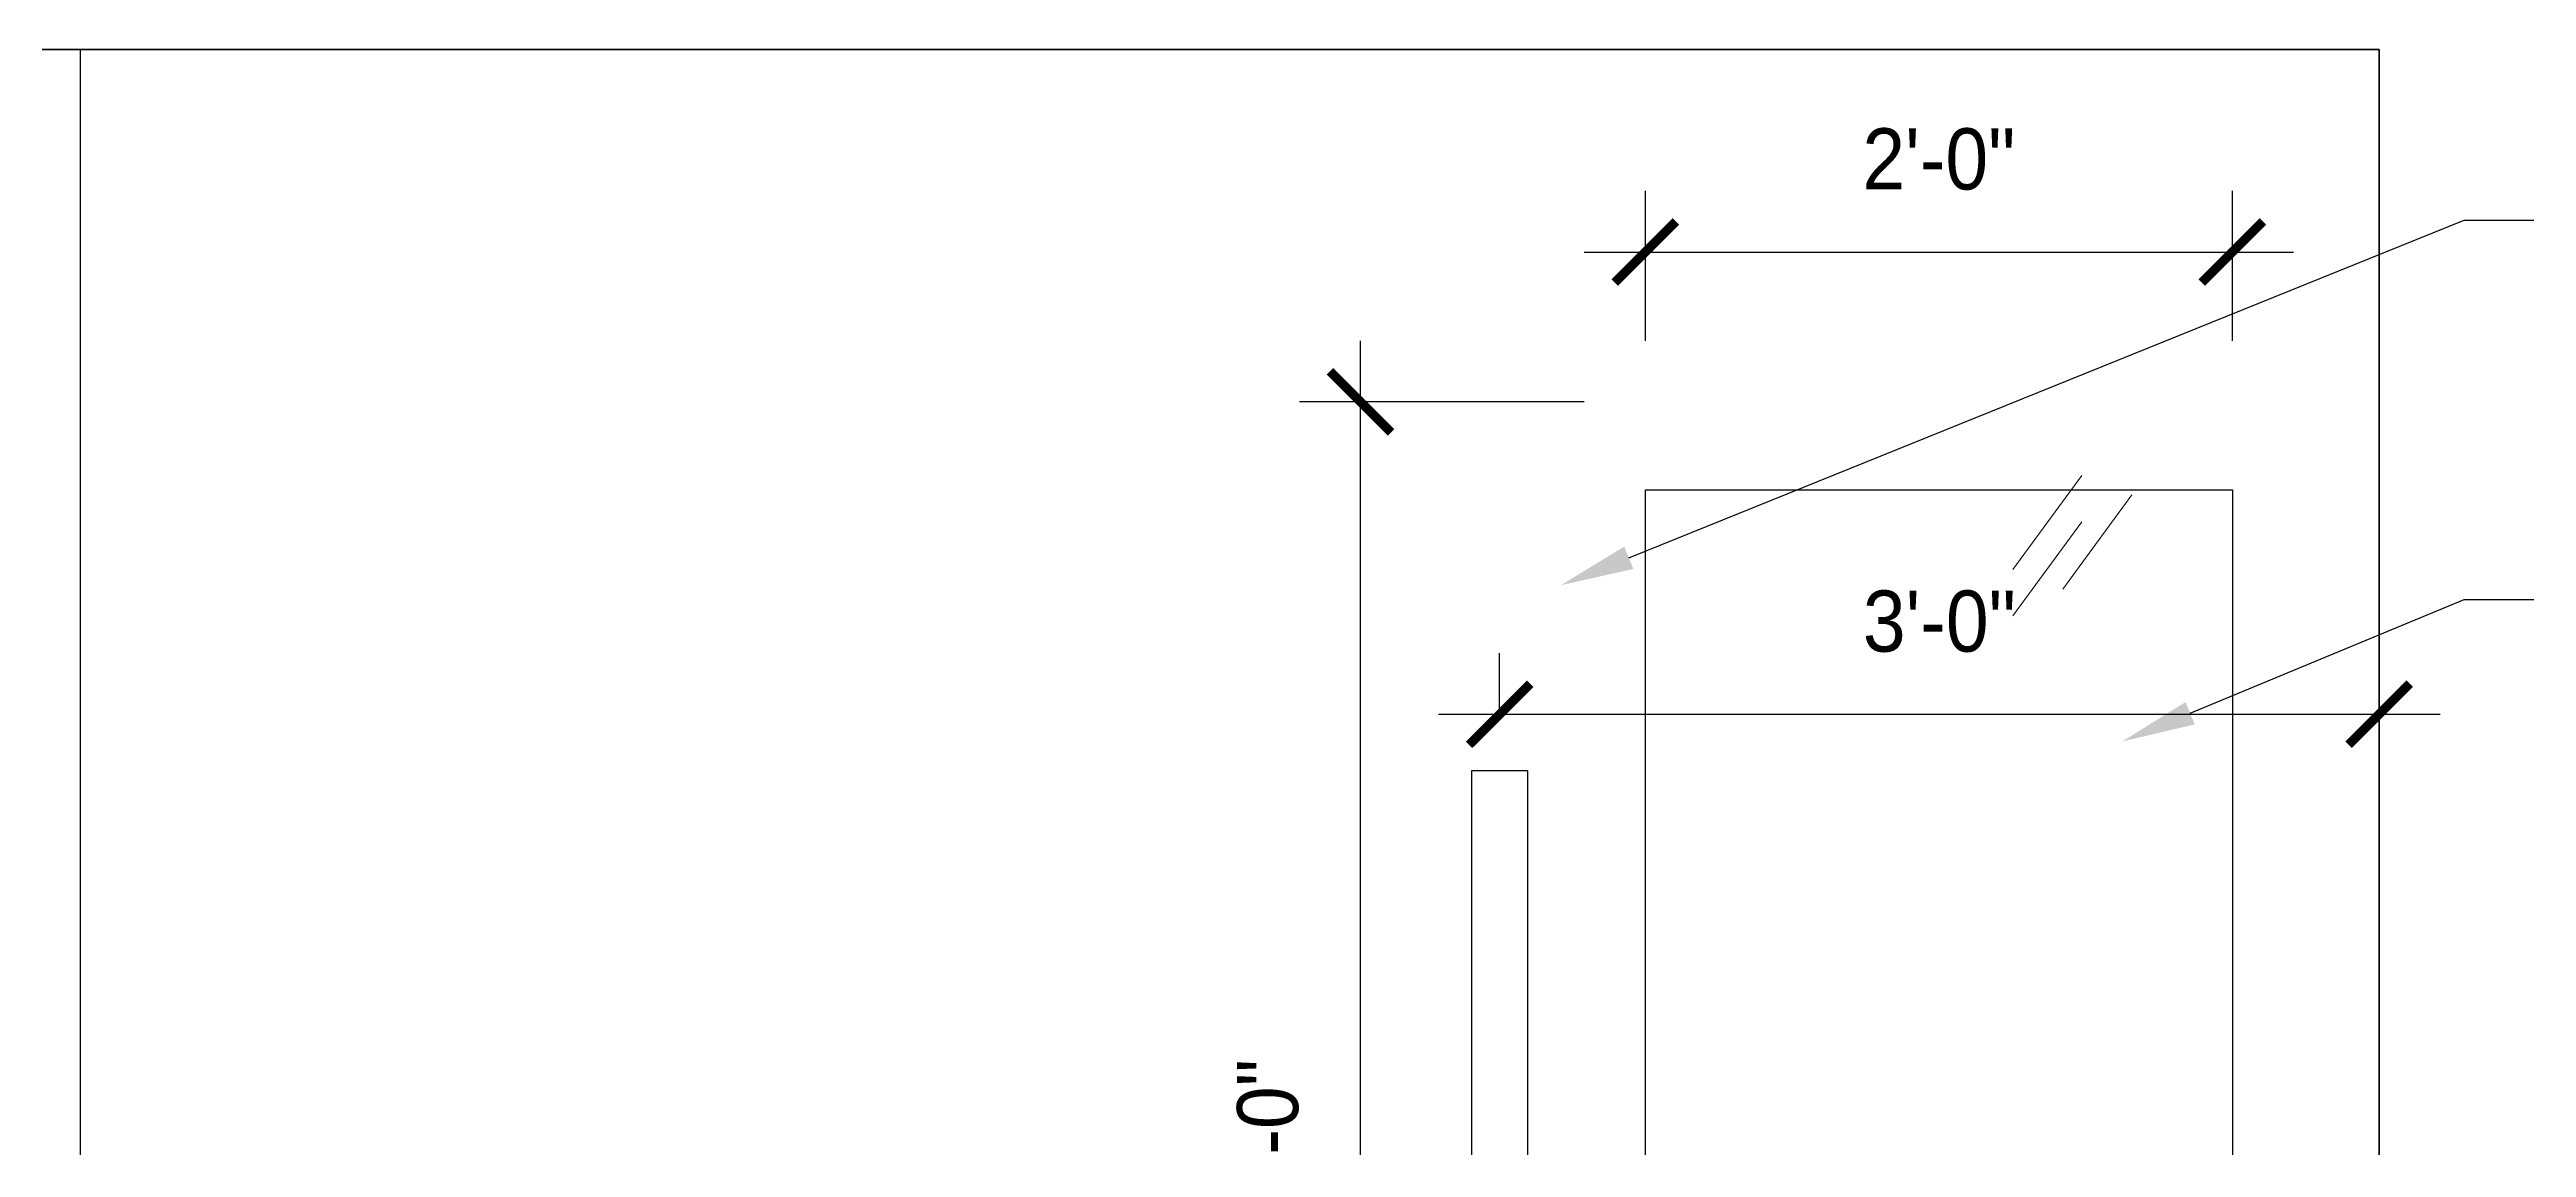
# Model space of a CAD drawing. Header units: inches. Extents: x -3027 to 6920, y -6604 to 320.
# Drawn here: x -759.2 to -658, y -2624.9 to -2580 of the extents above; entities that cross this region are included whole.
import ezdxf
from ezdxf import colors
from ezdxf.entities.mleader import LeaderData, LeaderLine
from ezdxf.math import Vec2, Vec3

# ---------------------------------------------------------------- set-up
doc = ezdxf.new("R2010")
doc.units = ezdxf.units.IN
doc.header["$LTSCALE"] = 4
doc.header["$MEASUREMENT"] = 0
doc.header["$PDMODE"] = 35
doc.header["$PDSIZE"] = -5
doc.layers.get('0').update_dxf_attribs({"linetype": 'CONTINUOUS'})
doc.layers.get('Defpoints').update_dxf_attribs({"linetype": 'CONTINUOUS'})
for name, color, linetype, lineweight in [('A-ELEV-2', 5, 'CONTINUOUS', 25), ('A-ELEV-3', 8, 'CONTINUOUS', 15), ('A-ELEV-CUT', 3, 'CONTINUOUS', 50), ('A-NOTE-DIM', 8, 'CONTINUOUS', 15), ('A-NOTE-REF', 8, 'CONTINUOUS', 15)]:
    doc.layers.add(name, color=color, linetype=linetype, lineweight=lineweight)
doc.styles.add('ANNOT-SM', font='swisse.ttf', dxfattribs={"width": 0.9, "height": 0.078125})
doc.dimstyles.new('DIM-ANNOT', dxfattribs={"dimtxt": 0.078125, "dimasz": 0.078125, "dimexe": 0.078125, "dimexo": 0.078125, "dimgap": 0.078125, "dimtad": 1, "dimzin": 11, "dimdsep": 46, "dimlunit": 4, "dimtxsty": 'ANNOT-SM', "dimblk1": 'ARCHTICK', "dimblk2": 'ARCHTICK', "dimsah": 1, "dimcen": 0, "dimdle": 0.078125, "dimclrd": 8, "dimclre": 8, "dimclrt": 8, "dimadec": 0, "dimazin": 0, "dimtfac": 4, "dimtofl": 0, "dimtmove": 2, "dimatfit": 3, "dimfxl": 1, "dimfrac": 2, "dimtzin": 0, "dimarcsym": 0})

# ---------------------------------------------------------------- blocks, each defined once
blk = doc.blocks.new('_ARCHTICK')
at = {"color": 0, "linetype": 'ByBlock', "const_width": 0.15}
blk.add_lwpolyline([(-0.5, -0.5), (0.5, 0.5)], dxfattribs=at)
blk = doc.blocks.new('*D197')
at = {"layer": 'A-NOTE-DIM', "color": 8, "lineweight": -2, "transparency": 16777216}
for p, q in [((-705.65, -2656.91), (-705.65, -2591.91)), ((-696.5, -2594.41), (-708.15, -2594.41)), ((-696.5, -2654.41), (-708.15, -2654.41))]:
    blk.add_line(p, q, dxfattribs=at)
at = {"layer": 'Defpoints', "color": 0, "transparency": 16777216}
for p in [(-705.65, -2594.41), (-694, -2594.41), (-694, -2654.41)]:
    blk.add_point(p, dxfattribs=at)
at = {"layer": 'A-NOTE-DIM', "color": 8, "lineweight": -2, "transparency": 16777216, "xscale": 2.5, "yscale": 2.5, "zscale": 2.5}
for p, rotation in [((-705.65, -2594.41), 90), ((-705.65, -2654.41), 270)]:
    blk.add_blockref('_ARCHTICK', p, dxfattribs=dict(at, rotation=rotation))
at = {"layer": 'A-NOTE-DIM', "color": 8, "transparency": 16777216, "insert": (-709.43, -2624.41), "char_height": 2.5, "attachment_point": 5, "rotation": 90, "style": 'ANNOT-SM'}
blk.add_mtext('5\'-0" ', dxfattribs=at)
blk = doc.blocks.new('*D198')
at = {"layer": 'A-NOTE-DIM', "color": 8, "lineweight": -2, "transparency": 16777216}
for p, q in [((-694, -2591.91), (-694, -2585.78)), ((-670, -2591.91), (-670, -2585.78)), ((-696.5, -2588.28), (-667.5, -2588.28))]:
    blk.add_line(p, q, dxfattribs=at)
at = {"layer": 'Defpoints', "color": 0, "transparency": 16777216}
for p in [(-670, -2588.28), (-694, -2594.41), (-670, -2594.41)]:
    blk.add_point(p, dxfattribs=at)
at = {"layer": 'A-NOTE-DIM', "color": 8, "lineweight": -2, "transparency": 16777216, "xscale": 2.5, "yscale": 2.5, "zscale": 2.5, "rotation": 180}
blk.add_blockref('_ARCHTICK', (-694, -2588.28), dxfattribs=at)
at = {"layer": 'A-NOTE-DIM', "color": 8, "lineweight": -2, "transparency": 16777216, "xscale": 2.5, "yscale": 2.5, "zscale": 2.5}
blk.add_blockref('_ARCHTICK', (-670, -2588.28), dxfattribs=at)
at = {"layer": 'A-NOTE-DIM', "color": 8, "transparency": 16777216, "insert": (-682, -2584.49), "char_height": 2.5, "attachment_point": 5, "style": 'ANNOT-SM'}
blk.add_mtext('2\'-0" ', dxfattribs=at)
blk = doc.blocks.new('*D220')
at = {"layer": 'A-NOTE-DIM', "color": 8, "lineweight": -2, "transparency": 16777216}
for p, q in [((-699.96, -2607), (-699.96, -2604.68)), ((-664, -2607), (-664, -2604.68)), ((-702.46, -2607.18), (-661.5, -2607.18))]:
    blk.add_line(p, q, dxfattribs=at)
at = {"layer": 'Defpoints', "color": 0, "transparency": 16777216}
for p in [(-664, -2607.18), (-699.96, -2609.5), (-664, -2609.5)]:
    blk.add_point(p, dxfattribs=at)
at = {"layer": 'A-NOTE-DIM', "color": 8, "lineweight": -2, "transparency": 16777216, "xscale": 2.5, "yscale": 2.5, "zscale": 2.5, "rotation": 180}
blk.add_blockref('_ARCHTICK', (-699.96, -2607.18), dxfattribs=at)
at = {"layer": 'A-NOTE-DIM', "color": 8, "lineweight": -2, "transparency": 16777216, "xscale": 2.5, "yscale": 2.5, "zscale": 2.5}
blk.add_blockref('_ARCHTICK', (-664, -2607.18), dxfattribs=at)
at = {"layer": 'A-NOTE-DIM', "color": 8, "transparency": 16777216, "insert": (-681.98, -2603.39), "char_height": 2.5, "attachment_point": 5, "style": 'ANNOT-SM'}
blk.add_mtext('3\'-0" ', dxfattribs=at)

msp = doc.modelspace()

# ---------------------------------------------------------------- linework, layer by layer
at = {"layer": 'A-ELEV-2'}
msp.add_line((-757.99984, -2580), (-757.99984, -2700), dxfattribs=at)
for points in [[(-669.9998, -2658), (-693.9998, -2658), (-693.9998, -2598), (-669.9998, -2598)], [(-698.81124, -2609.5), (-701.11124, -2609.5), (-701.11124, -2646.5), (-698.81124, -2646.5)]]:
    msp.add_lwpolyline(points, close=True, dxfattribs=at)
at = {"layer": 'A-ELEV-3'}
for p, q in [((-676.15615, -2597.41292), (-678.98115, -2601.26292)), ((-674.10615, -2598.21292), (-676.93115, -2602.06292)), ((-676.15615, -2599.31292), (-678.98115, -2603.16292))]:
    msp.add_line(p, q, dxfattribs=at)
at = {"layer": 'A-ELEV-CUT'}
msp.add_lwpolyline([(-663.9998, -2700), (-762.99984, -2700), (-781.00765, -2700.37484), (-798.99984, -2700), (-798.99984, -2580), (-663.9998, -2580)], close=True, dxfattribs=at)

# ---------------------------------------------------------------- dimensions: what is measured, and where the dimension line sits
at = {"layer": 'A-NOTE-DIM'}
for base, p1, p2, picture, middle in [((-669.9998, -2588.275), (-693.9998, -2594.40699), (-669.9998, -2594.40699), '*D198', (-681.9998, -2584.49204)), ((-663.9998, -2607.175), (-699.96124, -2609.5), (-663.9998, -2609.5), '*D220', (-681.98052, -2603.39204))]:
    dim = msp.add_linear_dim(base=base, p1=p1, p2=p2, dimstyle='DIM-ANNOT', override={"dimpost": ' '}, dxfattribs=at)
    dim.commit()
    dim.dimension.update_dxf_attribs({"geometry": picture, "text_midpoint": middle})
dim = msp.add_linear_dim(base=(-705.65, -2594.40699), p1=(-693.9998, -2654.40699), p2=(-693.9998, -2594.40699), angle=90, dimstyle='DIM-ANNOT', override={"dimpost": ' '}, dxfattribs=at)
dim.commit()
dim.dimension.update_dxf_attribs({"geometry": '*D197', "text_midpoint": (-709.43296, -2624.40699)})

# ---------------------------------------------------------------- leaders
at = {"layer": 'A-NOTE-REF'}
ml = msp.add_multileader_mtext('Standard', dxfattribs=at)
ml.set_content('WALL SCONCE', color=256, style='ANNOT-SM')
ml.set_leader_properties()
ml.build(insert=Vec2(0, 0))
ml.multileader.update_dxf_attribs({"dogleg_length": 0.09375, "arrow_head_size": 3, "scale": 32})
ctx = ml.context
ctx.base_point, ctx.scale, ctx.char_height, ctx.arrow_head_size, ctx.plane_origin = Vec3(-657.5214, -2586.9816), 32, 2.5, 3, Vec3(-670.3498, -2616.5316)
notes = []
notes.append((ctx, [(0, (1, 1, 0), (-660.5214, -2586.9816), (1, 0), 3, [(0, [(-697.46124, -2601.90699)], 0, [])])]))
ctx.mtext.insert, ctx.mtext.width, ctx.mtext.flow_direction = Vec3(-655.5214, -2585.69863), 31.6769026, 5
ml = msp.add_multileader_mtext('Standard', dxfattribs=at)
ml.set_content('GL-2 MIRROR', color=256, style='ANNOT-SM')
ml.set_leader_properties()
ml.build(insert=Vec2(0, 0))
ml.multileader.update_dxf_attribs({"dogleg_length": 0.09375, "arrow_head_size": 3, "scale": 32})
ctx = ml.context
ctx.base_point, ctx.scale, ctx.char_height, ctx.arrow_head_size, ctx.plane_origin = Vec3(-657.5214, -2602.4919), 32, 2.5, 3, Vec3(-670.3498, -2632.0419)
notes.append((ctx, [(0, (1, 1, 0), (-660.5214, -2602.4919), (1, 0), 3, [(0, [(-674.4998, -2608.2919)], 0, [])])]))
ctx.mtext.insert, ctx.mtext.width, ctx.mtext.flow_direction = Vec3(-655.5214, -2601.20893), 31.6769026, 5
for ctx, leaders in notes:
    for number, flags, end, landing, length, lines in leaders:
        leader = LeaderData()
        leader.index, (leader.has_last_leader_line, leader.has_dogleg_vector, leader.attachment_direction) = number, flags
        leader.last_leader_point, leader.dogleg_vector, leader.dogleg_length = Vec3(end), Vec3(landing), length
        for number, points, colour, breaks in lines:
            line = LeaderLine()
            line.index, line.vertices, line.color, line.breaks = number, Vec3.list(points), colors.encode_raw_color(colour), breaks
            leader.lines.append(line)
        ctx.leaders.append(leader)

doc.saveas('drawing.dxf')
